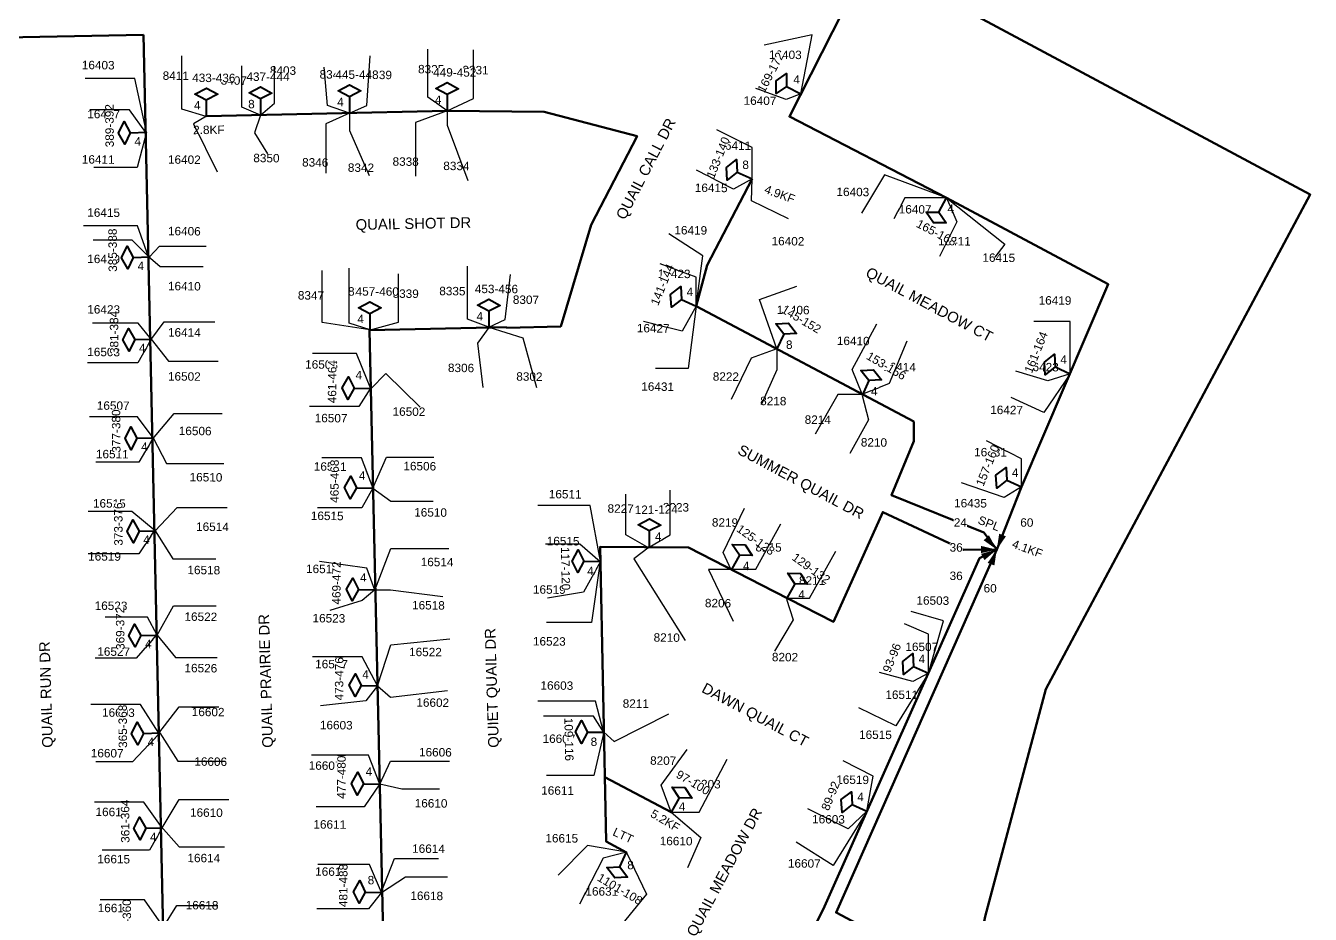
# Model space of a CAD drawing. Header units: millimetres. Extents: x -41032736 to 811436, y 699275 to 12282705.
# Drawn here: x 475295 to 476899, y 745857 to 746965 of the extents above; entities that cross this region are included whole.
import ezdxf
from ezdxf.enums import TextEntityAlignment as Align

# ---------------------------------------------------------------- set-up
doc = ezdxf.new("R2010")
doc.units = ezdxf.units.MM
doc.header["$MEASUREMENT"] = 0
doc.linetypes.add('DASHED', pattern=[1.8, 1.2, -0.6])
doc.layers.get('0').update_dxf_attribs({"linetype": 'CONTINUOUS'})
for name, color, linetype in [('A-Boundary', 1, 'CONTINUOUS'), ('A-StreetName', 104, 'CONTINUOUS'), ('ADDRESS', 7, 'CONTINUOUS'), ('Road', 8, 'CONTINUOUS')]:
    doc.layers.add(name, color=color, linetype=linetype)
for name, color, linetype, lineweight in [('A-Drop', 4, 'DASHED', 30), ('BURIED CABLE', 80, 'CONTINUOUS', 40), ('PP B FST', 3, 'CONTINUOUS', 30)]:
    doc.layers.add(name, color=color, linetype=linetype, lineweight=lineweight)
doc.styles.add('AUDIT_D_221110082537-30', font='arial.ttf')
doc.styles.get("Standard").update_dxf_attribs({"font": 'arial.ttf'})

# ---------------------------------------------------------------- blocks, each defined once
blk = doc.blocks.new('B_FST')
at = {"layer": 'BURIED CABLE', "color": 18, "true_color": 0x000000}
blk.add_line((0, 18.2), (0, 0), dxfattribs=at)
blk.add_lwpolyline([(0, 18.2), (-12.7, 24.8), (0, 31.5), (12.7, 24.8)], close=True, dxfattribs=at)
blk.add_attdef('COUNT', (-22.9, 36.2), '', height=9.65)
blk.add_attdef('S', text='', height=5.48).set_placement((0, 25), align=Align.MIDDLE_CENTER)

msp = doc.modelspace()

# ---------------------------------------------------------------- hatches: boundary and pattern name
at = {"layer": 'Road', "lineweight": 158, "ltscale": 50}
h = msp.add_hatch(color=0, dxfattribs=at)
h.dxf.hatch_style = 1
h.paths.add_polyline_path([(476507.3, 746311.5), (476487.7, 746316.2), (476487.7, 746307.2)])
h = msp.add_hatch(color=0, dxfattribs=at)
h.dxf.hatch_style = 1
h.paths.add_polyline_path([(476507.3, 746311.5), (476487.8, 746306.3), (476492, 746298.4)])
h = msp.add_hatch(color=0, dxfattribs=at)
h.dxf.hatch_style = 1
h.paths.add_polyline_path([(476507.4, 746311.7), (476496, 746295), (476504.4, 746291.8)])

# ---------------------------------------------------------------- linework, layer by layer
at = {"layer": 'A-Boundary', "color": 5, "linetype": 'ByBlock', "lineweight": 100, "ltscale": 30}
msp.add_lwpolyline([(473628.8, 744968.1), (473664.6, 743917.9), (475928.4, 743954.1), (475905.6, 744690.2), (476380.1, 744704.9), (476380.1, 745283.7), (476492.8, 745854.1), (476568.7, 746137.7), (476898.7, 746754.3), (476145.8, 747157.3), (475954.8, 747204.1), (474974.6, 747204.1), (474836, 747045.9), (474836, 745658.6), (474373.9, 745653.8), (474373.9, 744904.3), (474284.2, 744673.1), (473628.8, 744968.1)], dxfattribs=at)
at = {"layer": 'A-Drop', "color": 4, "linetype": 'ByBlock', "lineweight": 30, "ltscale": 30}
for points in [[(475728.6, 746388), (475751.2, 746371.9), (475803.9, 746371.9)], [(475737.4, 746019.4), (475765, 746013), (475811.7, 746013)]]:
    msp.add_lwpolyline(points, dxfattribs=at)
at = {"layer": 'BURIED CABLE', "color": 18, "lineweight": 60, "ltscale": 30, "true_color": 0x000000}
msp.add_lwpolyline([(476018.3, 746027.9), (476101.1, 745984)], dxfattribs=at)

# ---------------------------------------------------------------- block references
at = {"layer": 'PP B FST', "color": 250, "lineweight": 50}
ref = msp.add_blockref('B_FST', (475873.5, 746588.6), dxfattribs=dict(at, xscale=1.115916913833983, yscale=1.115916913833983, zscale=1.115916913833983, rotation=359.8007257703618))
ref.add_attrib('S', '4', dxfattribs={"layer": '0', "color": 7, "height": 0.00824, "rotation": 359.8007}).set_placement((475873.5, 746616.6), align=Align.MIDDLE_CENTER)
ref.add_attrib('COUNT', '81-84', dxfattribs={"layer": '0', "color": 0, "height": 0.00824, "rotation": 359.8007}).set_placement((475860.9, 746626.2), align=Align.TOP_CENTER)
ref = msp.add_blockref('B_FST', (475725.7, 746512.4), dxfattribs=dict(at, xscale=1.115916913833983, yscale=1.115916913833983, zscale=1.115916913833983, rotation=88.6064193772739))
ref.add_attrib('S', '4', dxfattribs={"layer": '0', "color": 7, "height": 0.00824, "rotation": 88.6064}).set_placement((475697.7, 746513.1), align=Align.MIDDLE_CENTER)
ref.add_attrib('COUNT', '81-84', dxfattribs={"layer": '0', "color": 0, "height": 0.00824, "rotation": 88.6064}).set_placement((475687.9, 746500.6), align=Align.TOP_CENTER)
ref = msp.add_blockref('B_FST', (475737.3, 746019), dxfattribs=dict(at, xscale=1.115916913833983, yscale=1.115916913833983, zscale=1.115916913833983, rotation=88.6064193772739))
ref.add_attrib('S', '4', dxfattribs={"layer": '0', "color": 7, "height": 0.00824, "rotation": 88.6064}).set_placement((475709.3, 746019.6), align=Align.MIDDLE_CENTER)
ref.add_attrib('COUNT', '81-84', dxfattribs={"layer": '0', "color": 0, "height": 0.00824, "rotation": 88.6064}).set_placement((475699.4, 746007.2), align=Align.TOP_CENTER)

# ---------------------------------------------------------------- next in the draw order: texts
at = {"layer": 'A-StreetName', "color": 0, "ltscale": 0.5, "char_height": 13.271, "attachment_point": 1, "line_spacing_factor": 0.5, "style": 'AUDIT_D_221110082537-30', "bg_fill": 3, "box_fill_scale": 1, "bg_fill_color": 256, "bg_fill_transparency": 0}
for s, insert, rotation in [('QUAIL SHOT DR', (475707.1, 746723.5), 1.1097), ('QUAIL PRAIRIE DR', (475590.9, 746064.2), 91.7464), ('QUIET QUAIL DR', (475872.8, 746064.2), 91.7464), ('QUAIL RUN DR', (475316.2, 746064.2), 91.7464), ('DAWN QUAIL CT', (476144.2, 746146.2), 331.8951)]:
    msp.add_mtext(s, dxfattribs=dict(at, insert=insert, rotation=rotation))
at = {"layer": 'ADDRESS', "color": 3, "ltscale": 0.5, "char_height": 10.52, "attachment_point": 1, "rotation": 359.4605, "line_spacing_factor": 0.5, "style": 'AUDIT_D_221110082537-30', "bg_fill": 3, "box_fill_scale": 1, "bg_fill_color": 256, "bg_fill_transparency": 0}
for s, insert in [('16403', (475365.6, 746921.3)), ('16403', (476223.1, 746934.2)), ('8411', (475466.5, 746908)), ('8403', (475600.3, 746914.5)), ('8343', (475662.3, 746909.6)), ('8339', (475719.9, 746909.1)), ('8335', (475785.2, 746916.1)), ('8407', (475538.9, 746902)), ('16407', (476191.5, 746876.9)), ('16407', (475372.4, 746860.2)), ('16411', (476160, 746820.9)), ('16411', (475365.6, 746803.6)), ('16402', (475473.1, 746803.4)), ('8350', (475579.6, 746805.3)), ('8346', (475640.5, 746799.9)), ('8342', (475697.6, 746793.3)), ('8338', (475753.4, 746800.9)), ('8334', (475816.7, 746795.5)), ('16415', (476130.6, 746768.2)), ('16403', (476307.4, 746763.1)), ('16415', (475372.4, 746737.3)), ('16407', (476385.1, 746741.4)), ('16406', (475473.1, 746714.2)), ('16419', (476105.1, 746715.3)), ('16402', (476226.4, 746701.7)), ('16411', (476434.1, 746701.7)), ('16419', (475372.4, 746679.5)), ('16415', (476489.5, 746681.1)), ('16423', (476084.4, 746661)), ('16410', (475473.1, 746645.6)), ('8347', (475635.2, 746634)), ('8343', (475697.8, 746638.9)), ('8339', (475753.4, 746636.2)), ('8335', (475811.7, 746639.4)), ('16423', (475372.4, 746616.6)), ('8307', (475903.5, 746628.6)), ('16406', (476232.9, 746615.9)), ('16419', (476559.7, 746627.8)), ('16414', (475473.1, 746587.9)), ('16427', (476058.3, 746593.1)), ('16410', (476307.9, 746577.3)), ('16503', (475372.4, 746563.5)), ('16503', (475644.3, 746547.9)), ('8306', (475822.5, 746543.6)), ('16414', (476365.6, 746544.7)), ('16423', (476543.9, 746544.7)), ('16502', (475473.1, 746533)), ('8302', (475907.8, 746532.8)), ('16431', (476063.8, 746520.3)), ('8222', (476153, 746532.8)), ('8218', (476212.2, 746502.3)), ('16507', (475384.3, 746496.6)), ('16502', (475753.4, 746489.1)), ('16427', (476499.3, 746491.2)), ('16507', (475656.2, 746481)), ('8214', (476267.7, 746479)), ('16506', (475486.6, 746465)), ('8210', (476337.8, 746450.7)), ('16431', (476479.2, 746438.5)), ('16511', (475383.2, 746436.1)), ('16510', (475500.1, 746407.3)), ('16511', (475655.1, 746420.6)), ('16506', (475766.9, 746421.1)), ('16515', (475379.5, 746374.6)), ('16511', (475948.4, 746386.1)), ('16435', (476454.2, 746374.9)), ('16515', (475651.4, 746359.1)), ('16510', (475780.4, 746363.4)), ('8227', (476021.7, 746368.1)), ('8223', (476090.7, 746369.8)), ('16514', (475508.2, 746345.5)), ('8219', (476151.9, 746350.8)), ('16515', (475945.8, 746327.6)), ('8215', (476206.3, 746319.8)), ('16519', (475373.5, 746308.5)), ('16514', (475788.5, 746301.5)), ('16518', (475497.4, 746291.5)), ('16519', (475645.4, 746292.9)), ('8211', (476260.6, 746278.4)), ('16519', (475928.6, 746267.2)), ('16523', (475381.6, 746247)), ('16518', (475777.7, 746247.6)), ('8206', (476143.2, 746250.2)), ('16503', (476407.2, 746253.5)), ('16522', (475493.7, 746233.3)), ('16523', (475653.5, 746231.4)), ('16523', (475928.6, 746202.6)), ('8210', (476079.2, 746207.3)), ('16527', (475384.9, 746189.8)), ('16522', (475774, 746189.3)), ('8202', (476226.8, 746182.9)), ('16507', (476393.4, 746195.7)), ('16527', (475656.8, 746174.2)), ('16603', (475938, 746147.5)), ('16511', (476368.4, 746136)), ('16602', (475783.1, 746126.2)), ('8211', (476040.6, 746124.9)), ('16603', (475390.8, 746113.7)), ('16602', (475502.8, 746114.5)), ('16603', (475662.7, 746098.1)), ('16515', (476335.6, 746086.1)), ('16607', (475940.6, 746081.1)), ('16607', (475376.8, 746063.1)), ('16606', (475506, 746052.6)), ('16606', (475786.4, 746064.3)), ('8207', (476074.8, 746053.8)), ('16607', (475648.7, 746047.6)), ('8203', (476130.2, 746024.5)), ('16519', (476307.1, 746030)), ('16611', (475938.9, 746016.5)), ('16611', (475382.7, 745989.8)), ('16610', (475500.6, 745989)), ('16610', (475781, 746000.6)), ('16611', (475654.6, 745974.2)), ('16603', (476277, 745980.7)), ('16615', (475944.1, 745957)), ('16614', (475777.8, 745944)), ('16610', (476086.8, 745953.5)), ('16615', (475384.9, 745931)), ('16614', (475497.4, 745932.3)), ('16607', (476246.8, 745925.6)), ('16615', (475656.8, 745915.4)), ('16618', (475775.6, 745885.2)), ('16631', (475994.1, 745890.7)), ('16619', (475385.4, 745870)), ('16618', (475495.2, 745873.5))]:
    msp.add_mtext(s, dxfattribs=dict(at, insert=insert))
at = {"layer": 'ADDRESS', "color": 7, "ltscale": 0.5, "true_color": 0xffffff, "insert": (475840.6, 746915), "char_height": 10.52, "attachment_point": 1, "rotation": 359.4605, "line_spacing_factor": 0.5, "style": 'AUDIT_D_221110082537-30', "bg_fill": 3, "box_fill_scale": 1, "bg_fill_color": 256, "bg_fill_transparency": 0}
msp.add_mtext('8331', dxfattribs=at)
at = {"layer": 'ADDRESS', "color": 3, "ltscale": 0.5, "insert": (475493.7, 746169.2), "char_height": 10.52, "width": 37.581, "attachment_point": 1, "rotation": 359.4605, "line_spacing_factor": 0.5, "style": 'AUDIT_D_221110082537-30', "bg_fill": 3, "box_fill_scale": 1, "bg_fill_color": 256, "bg_fill_transparency": 0}
msp.add_mtext('16526', dxfattribs=at)

# ---------------------------------------------------------------- next in the draw order: linework, layer by layer
at = {"layer": 'A-Drop', "color": 4, "linetype": 'ByBlock', "lineweight": 30, "ltscale": 30}
for points in [[(475699.5, 746856), (475670, 746842.8), (475670, 746781.1)], [(475699.5, 746856), (475699.5, 746834.4), (475724.1, 746778)], [(475821.5, 746858.8), (475782, 746844.2), (475782, 746777.3)], [(475821.5, 746858.8), (475821.5, 746841), (475847.2, 746772.1)], [(475588.5, 746853.4), (475580.9, 746831.3), (475597.2, 746805.3)], [(475873.5, 746588.6), (475859.5, 746569.2), (475866.1, 746513.7)], [(475873.5, 746588.8), (475916.1, 746575.8), (475932.8, 746513.7)], [(476233.1, 746561.9), (476200.7, 746550.5), (476176.1, 746498.6)], [(476233.1, 746561.9), (476233.1, 746535.7), (476213.3, 746492)], [(475726.1, 746512.2), (475745.1, 746531.3), (475787.7, 746489.1)], [(476339.8, 746505.2), (476309.1, 746505.2), (476280.6, 746455.4)], [(476176.3, 746286.8), (476147.6, 746286.8), (476178.2, 746222.2)], [(475731.5, 746261.6), (475750.9, 746261.6), (475816.1, 746253)], [(475734.7, 746141.8), (475751.2, 746192.9), (475825, 746200.1)], [(475734.7, 746141.8), (475750.7, 746127.7), (475821.7, 746135.8)], [(475466.9, 745840.2), (475483.9, 745867.7), (475535.2, 745867.7)]]:
    msp.add_lwpolyline(points, dxfattribs=at)
at = {"layer": 'BURIED CABLE', "color": 18, "lineweight": 60, "ltscale": 30, "true_color": 0x000000}
for points in [[(474894.7, 745704.1), (474908.2, 745694.2), (474952.4, 745683.7), (475189, 745687.8), (475163.2, 746889.3), (475162.3, 746948.3), (475442.3, 746953.6)], [(475442.6, 746953.4), (475468.3, 745778.1)], [(475730.5, 745650.7), (475730.5, 745650.7), (475730.5, 745650.7), (475743.3, 745758.9), (475724.6, 746585.3), (475895.5, 746589.1)], [(476507.4, 746311.5), (476507.4, 746311.5), (476507.4, 746311.5), (476507.4, 746311.5), (476507.4, 746311.5), (476507.4, 746311.5), (476507.4, 746311.5), (476485.8, 746300.8), (476292.5, 745866.5), (476071.8, 745425.4), (476071.8, 745425.4), (475810.5, 744948.1)]]:
    msp.add_lwpolyline(points, dxfattribs=at)

# ---------------------------------------------------------------- next in the draw order: block references
at = {"layer": 'PP B FST', "color": 250, "lineweight": 50}
ref = msp.add_blockref('B_FST', (475520.8, 746851.9), dxfattribs=dict(at, xscale=1.115916913833983, yscale=1.115916913833983, zscale=1.115916913833983, rotation=359.8007257703618))
ref.add_attrib('S', '4', dxfattribs={"layer": '0', "color": 7, "height": 0.00824, "rotation": 359.8007}).set_placement((475520.9, 746879.9), align=Align.MIDDLE_CENTER)
ref.add_attrib('COUNT', '81-84', dxfattribs={"layer": '0', "color": 0, "height": 0.00824, "rotation": 359.8007}).set_placement((475508.3, 746889.5), align=Align.TOP_CENTER)
ref = msp.add_blockref('B_FST', (475588.5, 746853.4), dxfattribs=dict(at, xscale=1.115916913833983, yscale=1.115916913833983, zscale=1.115916913833983, rotation=359.8007257703618))
ref.add_attrib('S', '4', dxfattribs={"layer": '0', "color": 7, "height": 0.00824, "rotation": 359.8007}).set_placement((475588.6, 746881.4), align=Align.MIDDLE_CENTER)
ref.add_attrib('COUNT', '81-84', dxfattribs={"layer": '0', "color": 0, "height": 0.00824, "rotation": 359.8007}).set_placement((475575.9, 746891), align=Align.TOP_CENTER)
ref = msp.add_blockref('B_FST', (475699.5, 746856), dxfattribs=dict(at, xscale=1.115916913833983, yscale=1.115916913833983, zscale=1.115916913833983, rotation=359.8007257703618))
ref.add_attrib('S', '4', dxfattribs={"layer": '0', "color": 7, "height": 0.00824, "rotation": 359.8007}).set_placement((475699.6, 746884), align=Align.MIDDLE_CENTER)
ref.add_attrib('COUNT', '81-84', dxfattribs={"layer": '0', "color": 0, "height": 0.00824, "rotation": 359.8007}).set_placement((475687, 746893.6), align=Align.TOP_CENTER)
ref = msp.add_blockref('B_FST', (475821.5, 746858.8), dxfattribs=dict(at, xscale=1.115916913833983, yscale=1.115916913833983, zscale=1.115916913833983, rotation=359.8007257703618))
ref.add_attrib('S', '4', dxfattribs={"layer": '0', "color": 7, "height": 0.00824, "rotation": 359.8007}).set_placement((475821.6, 746886.8), align=Align.MIDDLE_CENTER)
ref.add_attrib('COUNT', '81-84', dxfattribs={"layer": '0', "color": 0, "height": 0.00824, "rotation": 359.8007}).set_placement((475808.9, 746896.4), align=Align.TOP_CENTER)
ref = msp.add_blockref('B_FST', (475724.8, 746585.5), dxfattribs=dict(at, xscale=1.115916913833983, yscale=1.115916913833983, zscale=1.115916913833983, rotation=359.8007257703618))
ref.add_attrib('S', '4', dxfattribs={"layer": '0', "color": 7, "height": 0.00824, "rotation": 359.8007}).set_placement((475724.9, 746613.5), align=Align.MIDDLE_CENTER)
ref.add_attrib('COUNT', '81-84', dxfattribs={"layer": '0', "color": 0, "height": 0.00824, "rotation": 359.8007}).set_placement((475712.2, 746623.1), align=Align.TOP_CENTER)
ref = msp.add_blockref('B_FST', (475728.6, 746388.2), dxfattribs=dict(at, xscale=1.115916913833983, yscale=1.115916913833983, zscale=1.115916913833983, rotation=88.6064193772739))
ref.add_attrib('S', '4', dxfattribs={"layer": '0', "color": 7, "height": 0.00824, "rotation": 88.6064}).set_placement((475700.7, 746388.8), align=Align.MIDDLE_CENTER)
ref.add_attrib('COUNT', '81-84', dxfattribs={"layer": '0', "color": 0, "height": 0.00824, "rotation": 88.6064}).set_placement((475690.8, 746376.4), align=Align.TOP_CENTER)
ref = msp.add_blockref('B_FST', (475731, 746261.2), dxfattribs=dict(at, xscale=1.115916913833983, yscale=1.115916913833983, zscale=1.115916913833983, rotation=88.6064193772739))
ref.add_attrib('S', '4', dxfattribs={"layer": '0', "color": 7, "height": 0.00824, "rotation": 88.6064}).set_placement((475703.1, 746261.9), align=Align.MIDDLE_CENTER)
ref.add_attrib('COUNT', '81-84', dxfattribs={"layer": '0', "color": 0, "height": 0.00824, "rotation": 88.6064}).set_placement((475693.2, 746249.5), align=Align.TOP_CENTER)
ref = msp.add_blockref('B_FST', (475734.5, 746141.7), dxfattribs=dict(at, xscale=1.115916913833983, yscale=1.115916913833983, zscale=1.115916913833983, rotation=88.6064193772739))
ref.add_attrib('S', '4', dxfattribs={"layer": '0', "color": 7, "height": 0.00824, "rotation": 88.6064}).set_placement((475706.5, 746142.4), align=Align.MIDDLE_CENTER)
ref.add_attrib('COUNT', '81-84', dxfattribs={"layer": '0', "color": 0, "height": 0.00824, "rotation": 88.6064}).set_placement((475696.7, 746130), align=Align.TOP_CENTER)
ref = msp.add_blockref('B_FST', (475739.6, 745884), dxfattribs=dict(at, xscale=1.115916913833983, yscale=1.115916913833983, zscale=1.115916913833983, rotation=88.6064193772739))
ref.add_attrib('S', '4', dxfattribs={"layer": '0', "color": 7, "height": 0.00824, "rotation": 88.6064}).set_placement((475711.6, 745884.6), align=Align.MIDDLE_CENTER)
ref.add_attrib('COUNT', '81-84', dxfattribs={"layer": '0', "color": 0, "height": 0.00824, "rotation": 88.6064}).set_placement((475701.7, 745872.2), align=Align.TOP_CENTER)

# ---------------------------------------------------------------- next in the draw order: texts
at = {"layer": 'A-StreetName', "color": 0, "ltscale": 0.5, "char_height": 13.271, "attachment_point": 1, "line_spacing_factor": 0.5, "style": 'AUDIT_D_221110082537-30', "bg_fill": 3, "box_fill_scale": 1, "bg_fill_color": 256, "bg_fill_transparency": 0}
for s, insert, rotation in [('QUAIL CALL DR', (476031.4, 746727.9), 62.5456), ('QUAIL MEADOW CT', (476348.7, 746664.7), 331.8951), ('SUMMER QUAIL DR', (476189, 746443.3), 331.8951)]:
    msp.add_mtext(s, dxfattribs=dict(at, insert=insert, rotation=rotation))

# ---------------------------------------------------------------- next in the draw order: linework, layer by layer
at = {"layer": 'BURIED CABLE', "color": 18, "lineweight": 60, "ltscale": 30, "true_color": 0x000000}
for points in [[(474894.8, 745731.7), (474928.5, 745778.4), (474901.9, 746977.5), (474949.8, 747081.4), (475056.7, 747108.9), (475908, 747122.5), (475983.1, 747118.7), (476049.9, 747104.2), (476186.7, 747049.8), (476315.8, 746983.5), (476248.6, 746851.6), (476444.6, 746750.2), (476444.6, 746750.2), (476444.6, 746750.2)], [(475521.1, 746852), (475521.1, 746852), (475521.1, 746852), (475521.1, 746852), (475821.5, 746858.8), (475942.7, 746857.7), (476058.4, 746827.2), (476001.2, 746716.6), (475963.2, 746590), (475895.5, 746588.2)], [(476403.9, 746471.2), (476132.4, 746615.3), (476145.9, 746666.4), (476202.1, 746773.8)], [(476403.9, 746471.2), (476403.9, 746446.7), (476375.9, 746379.5), (476491.3, 746332.9), (476507.4, 746311.5), (476538.4, 746389.8), (476646.6, 746642.6), (476444.6, 746750.2)], [(476045.4, 745934), (476045.4, 745934), (476045.4, 745934), (476020, 745947.5), (476012.4, 746314.9), (476122.7, 746314.3), (476229.6, 746259.4), (476303.6, 746221.4), (476365.1, 746358.3), (476465.7, 746311.3), (476507.4, 746311.5)]]:
    msp.add_lwpolyline(points, dxfattribs=at)

# ---------------------------------------------------------------- next in the draw order: texts
at = {"color": 0, "ltscale": 0.5, "char_height": 10.52, "attachment_point": 1, "line_spacing_factor": 0.5, "style": 'AUDIT_D_221110082537-30', "bg_fill": 3, "box_fill_scale": 1, "bg_fill_color": 256, "bg_fill_transparency": 0}
for s, insert, rotation in [('2.8KF', (475504.4, 746840.2), 0.496), ('4.9KF', (476220, 746766.7), 339.8193), ('4.1KF', (476529.1, 746324.4), 339.8193)]:
    msp.add_mtext(s, dxfattribs=dict(at, insert=insert, rotation=rotation))
at = {"layer": 'A-Drop', "color": 0, "ltscale": 0.5, "char_height": 10.52, "attachment_point": 1, "rotation": 359.4663, "line_spacing_factor": 0.5, "style": 'AUDIT_D_221110082537-30', "bg_fill": 3, "box_fill_scale": 1, "bg_fill_color": 256, "bg_fill_transparency": 0}
for s, insert in [('24', (476453.8, 746350.7)), ('60', (476536.8, 746350.7))]:
    msp.add_mtext(s, dxfattribs=dict(at, insert=insert))
at = {"layer": 'BURIED CABLE', "color": 18, "lineweight": 60, "ltscale": 0.5, "true_color": 0x000000, "char_height": 10.52, "attachment_point": 1, "line_spacing_factor": 0.5, "style": 'AUDIT_D_221110082537-30', "bg_fill": 3, "box_fill_scale": 1, "bg_fill_color": 256, "bg_fill_transparency": 0}
for s, insert, rotation in [('SPL', (476486.7, 746354.2), 338.6498), ('LTT', (476031.5, 745965.2), 335.2434)]:
    msp.add_mtext(s, dxfattribs=dict(at, insert=insert, rotation=rotation))
at = {"layer": 'PP B FST', "color": 0, "ltscale": 0.5, "attachment_point": 1, "line_spacing_factor": 0.5, "style": 'AUDIT_D_221110082537-30', "bg_fill": 3, "box_fill_scale": 1, "bg_fill_color": 256, "bg_fill_transparency": 0}
for s, insert, char_height, rotation in [('433-436', (475503.3, 746905.3), 10.52, 359.7789), ('437-444', (475571, 746906.7), 10.52, 359.7789), ('445-448', (475682, 746909.3), 10.52, 359.7789), ('449-452', (475804, 746912.1), 10.52, 359.7789), ('4', (476253.4, 746903.1), 10.5, 1.1889), ('4', (475505.4, 746870.9), 10.5, 1.1889), ('8', (475573, 746872.4), 10.5, 1.1889), ('4', (475684.1, 746875), 10.5, 1.1889), ('4', (475806, 746877.8), 10.5, 1.1889), ('4', (475431.1, 746825.9), 10.5, 1.1889), ('8', (476189.8, 746796.7), 10.5, 1.1889), ('4', (476445.7, 746741.9), 10.5, 1.1889), ('4', (475435, 746670.6), 10.5, 1.1889), ('457-460', (475707.3, 746638.9), 10.52, 359.7789), ('453-456', (475856, 746642), 10.52, 359.7789), ('4', (476120.2, 746638.2), 10.5, 1.1889), ('4', (475709.3, 746604.5), 10.5, 1.1889), ('4', (475858, 746607.7), 10.5, 1.1889), ('4', (475436.7, 746568.1), 10.5, 1.1889), ('8', (476244.2, 746572.3), 10.5, 1.1889), ('4', (476586.6, 746553.9), 10.5, 1.1889), ('461-464', (475672.5, 746494.1), 10.52, 89.7789), ('4', (475707, 746534.4), 10.5, 1.1889), ('4', (476350.3, 746514.2), 10.5, 1.1889), ('4', (475439.4, 746445.1), 10.5, 1.1889), ('465-468', (475675.5, 746369.9), 10.52, 89.7789), ('4', (475711.2, 746409.1), 10.5, 1.1889), ('4', (476526.1, 746412.7), 10.5, 1.1889), ('4', (475442, 746329.1), 10.5, 1.1889), ('4', (476080.6, 746332.9), 10.5, 1.1889), ('469-472', (475677.9, 746243), 10.52, 89.7789), ('4', (475712.6, 746281.8), 10.5, 1.1889), ('4', (475444.3, 746199), 10.5, 1.1889), ('473-476', (475681.3, 746123.5), 10.52, 89.7789), ('4', (475715.4, 746161), 10.5, 1.1889), ('4', (475447.6, 746076.9), 10.5, 1.1889), ('477-480', (475684.1, 746000.7), 10.52, 89.7789), ('4', (475719.6, 746039.8), 10.5, 1.1889), ('4', (475450.5, 745958.4), 10.5, 1.1889), ('481-488', (475686.4, 745865.7), 10.52, 89.7789), ('8', (475722.2, 745904.5), 10.5, 1.1889), ('357-360', (475416.6, 745821.5), 10.52, 90.361)]:
    msp.add_mtext(s, dxfattribs=dict(at, insert=insert, char_height=char_height, rotation=rotation))

# ---------------------------------------------------------------- next in the draw order: hatches: boundary and pattern name
at = {"layer": 'Road', "lineweight": 158, "ltscale": 50}
h = msp.add_hatch(color=0, dxfattribs=at)
h.dxf.hatch_style = 1
h.paths.add_polyline_path([(476507.4, 746311.6), (476497.6, 746329.3), (476491, 746323.2)])
h = msp.add_hatch(color=0, dxfattribs=at)
h.dxf.hatch_style = 1
h.paths.add_polyline_path([(476507.4, 746311.5), (476518.8, 746328.2), (476510.4, 746331.4)])

# ---------------------------------------------------------------- next in the draw order: linework, layer by layer
at = {"layer": 'A-Drop', "color": 4, "linetype": 'ByBlock', "lineweight": 30, "ltscale": 30}
for points in [[(475821.5, 746858.8), (475797.3, 746876), (475797.3, 746935.6)], [(475821.5, 746858.8), (475854.5, 746874), (475854.5, 746934.9)], [(475520.8, 746851.9), (475490.4, 746860.8), (475490.4, 746927.6)], [(475699.5, 746856), (475721.3, 746865.3), (475725.5, 746927.3)], [(475588.5, 746853.5), (475565.3, 746863.2), (475565.3, 746915.1)], [(475588.5, 746853.4), (475605.9, 746868.4), (475605.9, 746914.5)], [(475699.5, 746856), (475672.1, 746865.3), (475667.9, 746913.1)], [(475521.1, 746852), (475505, 746842.8), (475534.5, 746782.8)], [(476247.5, 746724.3), (476201.1, 746746.5), (476202.1, 746773.8)], [(475450.1, 746676.6), (475462.4, 746690.1), (475520.7, 746690.1)], [(475448.4, 746677.4), (475463.5, 746664.8), (475516.8, 746664.8)], [(475725.2, 746585.5), (475699, 746594.1), (475699, 746662.4)], [(475873.5, 746588.8), (475846.7, 746599.1), (475846.7, 746665.2)], [(475724.8, 746585.7), (475665.6, 746594.7), (475665.6, 746659.6)], [(475724.3, 746585.3), (475760.6, 746595.2), (475760.6, 746655.7)], [(475873.5, 746588.8), (475893.9, 746598.6), (475900.6, 746654.6)], [(475451.5, 746573.4), (475468.4, 746595.5), (475531.7, 746595.5)], [(475451.9, 746574.1), (475473.9, 746546.6), (475535.6, 746546.6)], [(475726.1, 746512.2), (475708.4, 746556.3), (475653.4, 746556.3)], [(475725.9, 746512.9), (475711.2, 746490.2), (475649.5, 746490.2)], [(476339.2, 746503.8), (476347.4, 746473.4), (476323.8, 746431.3)], [(475453.6, 746449.4), (475480.9, 746481.4), (475540.8, 746481.4)], [(475454.6, 746451.1), (475471.2, 746418.9), (475542.6, 746418.9)], [(475729.1, 746387.6), (475714.5, 746426.2), (475665.1, 746426.2)], [(475728.6, 746388.2), (475745.6, 746426.8), (475805, 746426.8)], [(475728.6, 746388.2), (475715.1, 746363.5), (475659.5, 746363.5)], [(475457.2, 746335.1), (475484.4, 746364.2), (475547, 746364.2)], [(475457.2, 746335.1), (475479.1, 746299.9), (475532.9, 746299.9)], [(475731.2, 746261), (475751.2, 746312.9), (475823.4, 746312.9)], [(476073.5, 746314.6), (476054.6, 746300.2), (476118.6, 746198.3)], [(475731.2, 746261), (475721.2, 746288.5), (475662.3, 746296.8)], [(475731, 746261.2), (475715.6, 746248), (475675.1, 746235.8)], [(475459.5, 746205), (475480, 746241.5), (475533.3, 746241.5)], [(475459.5, 746205), (475482.6, 746177.2), (475534.6, 746177.2)], [(475734.7, 746141.8), (475715.6, 746178), (475653.4, 746178)], [(475734.5, 746141.7), (475720.1, 746123), (475663.4, 746116.9)], [(475461.6, 746082.8), (475487.1, 746115.6), (475536.5, 746115.6)], [(475462.8, 746082.9), (475485.3, 746047.7), (475544.4, 746047.7)], [(475737.3, 746019), (475723.4, 746055.2), (475652.3, 746055.2)], [(475737.3, 746019), (475750.6, 746047.9), (475824.5, 746047.9)], [(475737.4, 746019.4), (475717.8, 745990.8), (475657.9, 745990.8)], [(475465.7, 745964.5), (475487.1, 745999.9), (475548.8, 745999.9)], [(475464.2, 745966.6), (475487.1, 745940.9), (475543.5, 745940.9)], [(475739, 745883.7), (475755.6, 745926.2), (475810.6, 745926.2)], [(475739.6, 745884), (475724.5, 745919), (475660.1, 745919)], [(475739.6, 745884), (475769.5, 745903.5), (475821.7, 745903.5)], [(475739.6, 745884), (475723.4, 745863.5), (475659, 745863.5)], [(475467.9, 745840.2), (475443.8, 745874.7), (475388.3, 745874.7)]]:
    msp.add_lwpolyline(points, dxfattribs=at)
at = {"layer": 'BURIED CABLE', "color": 18, "lineweight": 60, "ltscale": 30, "true_color": 0x000000}
msp.add_lwpolyline([(476507.4, 746311.5), (476306.9, 745858.8), (476306.9, 745858.8), (476357.8, 745831.9), (476357.8, 745831.9), (476329.3, 745696.1), (476294.9, 745509.6), (476250, 744987.6), (476252.5, 744919.8), (476252.5, 744919.8), (475868.4, 744915.2), (475821.3, 744823.9), (475759.2, 744710)], dxfattribs=at)

# ---------------------------------------------------------------- next in the draw order: block references
at = {"layer": 'PP B FST', "color": 250, "lineweight": 50}
ref = msp.add_blockref('B_FST', (476263, 746879.9), dxfattribs=dict(at, xscale=1.115916913833983, yscale=1.115916913833983, zscale=1.115916913833983, rotation=62.27775882439371))
ref.add_attrib('S', '4', dxfattribs={"layer": '0', "color": 7, "height": 0.00824, "rotation": 62.2778}).set_placement((476238.2, 746892.9), align=Align.MIDDLE_CENTER)
ref.add_attrib('COUNT', '81-84', dxfattribs={"layer": '0', "color": 0, "height": 0.00824, "rotation": 62.2778}).set_placement((476223.9, 746886.1), align=Align.TOP_CENTER)
ref = msp.add_blockref('B_FST', (475446.3, 746832), dxfattribs=dict(at, xscale=1.115916913833983, yscale=1.115916913833983, zscale=1.115916913833983, rotation=91.52415909697858))
ref.add_attrib('S', '4', dxfattribs={"layer": '0', "color": 7, "height": 0.00824, "rotation": 91.5242}).set_placement((475418.3, 746831.2), align=Align.MIDDLE_CENTER)
ref.add_attrib('COUNT', '81-84', dxfattribs={"layer": '0', "color": 0, "height": 0.00824, "rotation": 91.5242}).set_placement((475409.1, 746818.3), align=Align.TOP_CENTER)
ref = msp.add_blockref('B_FST', (476202.1, 746773.8), dxfattribs=dict(at, xscale=1.115916913833983, yscale=1.115916913833983, zscale=1.115916913833983, rotation=65.65531841668795))
ref.add_attrib('S', '4', dxfattribs={"layer": '0', "color": 7, "height": 0.00824, "rotation": 65.6553}).set_placement((476176.6, 746785.3), align=Align.MIDDLE_CENTER)
ref.add_attrib('COUNT', '81-84', dxfattribs={"layer": '0', "color": 0, "height": 0.00824, "rotation": 65.6553}).set_placement((476162.7, 746777.7), align=Align.TOP_CENTER)
ref = msp.add_blockref('B_FST', (476444.6, 746750.2), dxfattribs=dict(at, xscale=1.115916913833983, yscale=1.115916913833983, zscale=1.115916913833983, rotation=152.2777588243937))
ref.add_attrib('S', '4', dxfattribs={"layer": '0', "color": 7, "height": 0.00824, "rotation": 152.2778}).set_placement((476431.6, 746725.4), align=Align.MIDDLE_CENTER)
ref.add_attrib('COUNT', '81-84', dxfattribs={"layer": '0', "color": 0, "height": 0.00824, "rotation": 152.2778}).set_placement((476438.3, 746711), align=Align.TOP_CENTER)
ref = msp.add_blockref('B_FST', (475450.1, 746676.6), dxfattribs=dict(at, xscale=1.115916913833983, yscale=1.115916913833983, zscale=1.115916913833983, rotation=91.52415909697858))
ref.add_attrib('S', '4', dxfattribs={"layer": '0', "color": 7, "height": 0.00824, "rotation": 91.5242}).set_placement((475422.2, 746675.9), align=Align.MIDDLE_CENTER)
ref.add_attrib('COUNT', '81-84', dxfattribs={"layer": '0', "color": 0, "height": 0.00824, "rotation": 91.5242}).set_placement((475413, 746662.9), align=Align.TOP_CENTER)
ref = msp.add_blockref('B_FST', (476132.4, 746615.3), dxfattribs=dict(at, xscale=1.115916913833983, yscale=1.115916913833983, zscale=1.115916913833983, rotation=65.65531841668795))
ref.add_attrib('S', '4', dxfattribs={"layer": '0', "color": 7, "height": 0.00824, "rotation": 65.6553}).set_placement((476106.9, 746626.8), align=Align.MIDDLE_CENTER)
ref.add_attrib('COUNT', '81-84', dxfattribs={"layer": '0', "color": 0, "height": 0.00824, "rotation": 65.6553}).set_placement((476093, 746619.2), align=Align.TOP_CENTER)
ref = msp.add_blockref('B_FST', (476233.1, 746561.9), dxfattribs=dict(at, xscale=1.115916913833983, yscale=1.115916913833983, zscale=1.115916913833983, rotation=335.6553184166879))
ref.add_attrib('S', '4', dxfattribs={"layer": '0', "color": 7, "height": 0.00824, "rotation": 335.6553}).set_placement((476244.6, 746587.3), align=Align.MIDDLE_CENTER)
ref.add_attrib('COUNT', '81-84', dxfattribs={"layer": '0', "color": 0, "height": 0.00824, "rotation": 335.6553}).set_placement((476237, 746601.3), align=Align.TOP_CENTER)
ref = msp.add_blockref('B_FST', (475451.9, 746574.1), dxfattribs=dict(at, xscale=1.115916913833983, yscale=1.115916913833983, zscale=1.115916913833983, rotation=91.52415909697858))
ref.add_attrib('S', '4', dxfattribs={"layer": '0', "color": 7, "height": 0.00824, "rotation": 91.5242}).set_placement((475424, 746573.4), align=Align.MIDDLE_CENTER)
ref.add_attrib('COUNT', '81-84', dxfattribs={"layer": '0', "color": 0, "height": 0.00824, "rotation": 91.5242}).set_placement((475414.7, 746560.4), align=Align.TOP_CENTER)
ref = msp.add_blockref('B_FST', (476598.8, 746531), dxfattribs=dict(at, xscale=1.115916913833983, yscale=1.115916913833983, zscale=1.115916913833983, rotation=65.65531841668795))
ref.add_attrib('S', '4', dxfattribs={"layer": '0', "color": 7, "height": 0.00824, "rotation": 65.6553}).set_placement((476573.3, 746542.5), align=Align.MIDDLE_CENTER)
ref.add_attrib('COUNT', '81-84', dxfattribs={"layer": '0', "color": 0, "height": 0.00824, "rotation": 65.6553}).set_placement((476559.4, 746534.9), align=Align.TOP_CENTER)
ref = msp.add_blockref('B_FST', (476339.2, 746503.8), dxfattribs=dict(at, xscale=1.115916913833983, yscale=1.115916913833983, zscale=1.115916913833983, rotation=335.6553184166879))
ref.add_attrib('S', '4', dxfattribs={"layer": '0', "color": 7, "height": 0.00824, "rotation": 335.6553}).set_placement((476350.7, 746529.3), align=Align.MIDDLE_CENTER)
ref.add_attrib('COUNT', '81-84', dxfattribs={"layer": '0', "color": 0, "height": 0.00824, "rotation": 335.6553}).set_placement((476343.1, 746543.2), align=Align.TOP_CENTER)
ref = msp.add_blockref('B_FST', (475454.6, 746451.1), dxfattribs=dict(at, xscale=1.115916913833983, yscale=1.115916913833983, zscale=1.115916913833983, rotation=91.52415909697858))
ref.add_attrib('S', '4', dxfattribs={"layer": '0', "color": 7, "height": 0.00824, "rotation": 91.5242}).set_placement((475426.6, 746450.3), align=Align.MIDDLE_CENTER)
ref.add_attrib('COUNT', '81-84', dxfattribs={"layer": '0', "color": 0, "height": 0.00824, "rotation": 91.5242}).set_placement((475417.4, 746437.4), align=Align.TOP_CENTER)
ref = msp.add_blockref('B_FST', (476538.4, 746389.8), dxfattribs=dict(at, xscale=1.115916913833983, yscale=1.115916913833983, zscale=1.115916913833983, rotation=65.65531841668795))
ref.add_attrib('S', '4', dxfattribs={"layer": '0', "color": 7, "height": 0.00824, "rotation": 65.6553}).set_placement((476512.9, 746401.3), align=Align.MIDDLE_CENTER)
ref.add_attrib('COUNT', '81-84', dxfattribs={"layer": '0', "color": 0, "height": 0.00824, "rotation": 65.6553}).set_placement((476499, 746393.7), align=Align.TOP_CENTER)
ref = msp.add_blockref('B_FST', (475457.2, 746335.1), dxfattribs=dict(at, xscale=1.115916913833983, yscale=1.115916913833983, zscale=1.115916913833983, rotation=91.52415909697858))
ref.add_attrib('S', '4', dxfattribs={"layer": '0', "color": 7, "height": 0.00824, "rotation": 91.5242}).set_placement((475429.3, 746334.4), align=Align.MIDDLE_CENTER)
ref.add_attrib('COUNT', '81-84', dxfattribs={"layer": '0', "color": 0, "height": 0.00824, "rotation": 91.5242}).set_placement((475420, 746321.4), align=Align.TOP_CENTER)
ref = msp.add_blockref('B_FST', (476073.5, 746314.6), dxfattribs=dict(at, xscale=1.115916913833982, yscale=1.115916913833982, zscale=1.115916913833982, rotation=359.2644651555385))
ref.add_attrib('S', '4', dxfattribs={"layer": '0', "color": 7, "height": 0.00824, "rotation": 359.2645}).set_placement((476073.8, 746342.6), align=Align.MIDDLE_CENTER)
ref.add_attrib('COUNT', '81-84', dxfattribs={"layer": '0', "color": 0, "height": 0.00824, "rotation": 359.2645}).set_placement((476061.3, 746352.3), align=Align.TOP_CENTER)
ref = msp.add_blockref('B_FST', (475459.5, 746205), dxfattribs=dict(at, xscale=1.115916913833983, yscale=1.115916913833983, zscale=1.115916913833983, rotation=91.52415909697858))
ref.add_attrib('S', '4', dxfattribs={"layer": '0', "color": 7, "height": 0.00824, "rotation": 91.5242}).set_placement((475431.6, 746204.3), align=Align.MIDDLE_CENTER)
ref.add_attrib('COUNT', '81-84', dxfattribs={"layer": '0', "color": 0, "height": 0.00824, "rotation": 91.5242}).set_placement((475422.3, 746191.4), align=Align.TOP_CENTER)
ref = msp.add_blockref('B_FST', (475462.8, 746082.9), dxfattribs=dict(at, xscale=1.115916913833983, yscale=1.115916913833983, zscale=1.115916913833983, rotation=91.52415909697858))
ref.add_attrib('S', '4', dxfattribs={"layer": '0', "color": 7, "height": 0.00824, "rotation": 91.5242}).set_placement((475434.8, 746082.1), align=Align.MIDDLE_CENTER)
ref.add_attrib('COUNT', '81-84', dxfattribs={"layer": '0', "color": 0, "height": 0.00824, "rotation": 91.5242}).set_placement((475425.6, 746069.2), align=Align.TOP_CENTER)
ref = msp.add_blockref('B_FST', (475465.7, 745964.5), dxfattribs=dict(at, xscale=1.115916913833983, yscale=1.115916913833983, zscale=1.115916913833983, rotation=91.52415909697858))
ref.add_attrib('S', '4', dxfattribs={"layer": '0', "color": 7, "height": 0.00824, "rotation": 91.5242}).set_placement((475437.8, 745963.7), align=Align.MIDDLE_CENTER)
ref.add_attrib('COUNT', '81-84', dxfattribs={"layer": '0', "color": 0, "height": 0.00824, "rotation": 91.5242}).set_placement((475428.5, 745950.8), align=Align.TOP_CENTER)

# ---------------------------------------------------------------- next in the draw order: texts
at = {"layer": 'A-Drop', "color": 0, "ltscale": 0.5, "char_height": 10.52, "attachment_point": 1, "rotation": 359.4663, "line_spacing_factor": 0.5, "style": 'AUDIT_D_221110082537-30', "bg_fill": 3, "box_fill_scale": 1, "bg_fill_color": 256, "bg_fill_transparency": 0}
for s, insert in [('36', (476448.6, 746319.6)), ('36', (476448.6, 746284.2)), ('60', (476491, 746268.7))]:
    msp.add_mtext(s, dxfattribs=dict(at, insert=insert))
at = {"layer": 'A-StreetName', "color": 0, "ltscale": 0.5, "insert": (476119.5, 745833.8), "char_height": 13.271, "attachment_point": 1, "rotation": 61.8951, "line_spacing_factor": 0.5, "style": 'AUDIT_D_221110082537-30', "bg_fill": 3, "box_fill_scale": 1, "bg_fill_color": 256, "bg_fill_transparency": 0}
msp.add_mtext('QUAIL MEADOW DR', dxfattribs=at)
at = {"layer": 'PP B FST', "color": 0, "ltscale": 0.5, "attachment_point": 1, "line_spacing_factor": 0.5, "style": 'AUDIT_D_221110082537-30', "bg_fill": 3, "box_fill_scale": 1, "bg_fill_color": 256, "bg_fill_transparency": 0}
for s, insert, char_height, rotation in [('169-172', (476208.1, 746885.4), 10.52, 62.4441), ('389-392', (475395, 746813.3), 10.52, 90.361), ('133-140', (476144.6, 746777.5), 10.52, 67.9732), ('165-168', (476410.8, 746723.9), 10.52, 332.4441), ('141-144', (476075, 746619), 10.52, 67.9732), ('145-152', (476243, 746617.1), 10.52, 329.4673), ('381-384', (475400.7, 746555.4), 10.52, 90.361), ('161-164', (476541.4, 746534.7), 10.52, 67.9732), ('153-156', (476349, 746559), 10.52, 329.4673), ('377-380', (475403.3, 746432.4), 10.52, 90.361), ('157-160', (476480.9, 746393.5), 10.52, 67.9732), ('373-376', (475406, 746316.4), 10.52, 90.361), ('121-124', (476055.4, 746366.3), 10.52, 1.1336), ('4', (476190.4, 746296.3), 10.5, 1.1889), ('4', (475996.1, 746290.1), 10.5, 1.1889), ('4', (476259.6, 746260.7), 10.5, 1.1889), ('369-372', (475408.3, 746186.4), 10.52, 90.361), ('4', (476409.7, 746180.4), 10.5, 1.1889), ('365-368', (475411.5, 746064.2), 10.52, 90.361), ('8', (476000.4, 746077.1), 10.5, 1.1889), ('4', (476333.1, 746008.2), 10.5, 1.1889), ('361-364', (475414.5, 745945.8), 10.52, 90.361), ('8', (476046.1, 745923.3), 10.5, 1.1889)]:
    msp.add_mtext(s, dxfattribs=dict(at, insert=insert, char_height=char_height, rotation=rotation))
at = {"layer": 'PP B FST', "color": 0, "ltscale": 0.5, "insert": (475398.9, 746658), "char_height": 10.52, "width": 36.996, "attachment_point": 1, "rotation": 90.361, "line_spacing_factor": 0.5, "style": 'AUDIT_D_221110082537-30', "bg_fill": 3, "box_fill_scale": 1, "bg_fill_color": 256, "bg_fill_transparency": 0}
msp.add_mtext('385-388', dxfattribs=at)

# ---------------------------------------------------------------- next in the draw order: linework, layer by layer
at = {"layer": 'A-Drop', "color": 4, "linetype": 'ByBlock', "lineweight": 30, "ltscale": 30}
for points in [[(476263, 746879.9), (476277.2, 746953.5), (476217, 746940.9)], [(475446.3, 746832), (475431.6, 746899.2), (475369.5, 746899.2)], [(476263, 746879.9), (476244.4, 746873.1), (476206.6, 746886.8)], [(475445.3, 746831.9), (475425, 746860.2), (475375.6, 746860.2)], [(475446.3, 746832), (475434.8, 746788.2), (475380.4, 746788.2)], [(476202.1, 746773.8), (476202.1, 746813.2), (476158, 746835.1)], [(476202.1, 746773.8), (476178.8, 746761.3), (476132.8, 746784.8)], [(476444.6, 746750.2), (476367.1, 746778.9), (476338.6, 746731.3)], [(476444.6, 746750.2), (476392.8, 746750.2), (476379.1, 746724.2)], [(476444.6, 746750.2), (476457.4, 746720.4), (476436, 746677.2)], [(476444.6, 746750.2), (476517.6, 746692.5), (476505, 746676.5)], [(475448.6, 746676.6), (475434.9, 746715.4), (475367.7, 746715.4)], [(475449.1, 746676.6), (475428.3, 746697.3), (475379.8, 746697.3)], [(476132.4, 746615.3), (476140.4, 746678.1), (476098.3, 746705.5)], [(476132.4, 746615.3), (476132.4, 746651.2), (476087.4, 746668.1)], [(476233.1, 746561.9), (476211.4, 746623.7), (476258, 746640)], [(476132.4, 746615.3), (476114.7, 746583.9), (476066.6, 746595.9)], [(476132.4, 746615.3), (476122.4, 746537.4), (476081.3, 746537.4)], [(475451.9, 746574.1), (475436, 746593.8), (475378.7, 746593.8)], [(476339.2, 746505.5), (476327.1, 746536.3), (476357.8, 746593.2)], [(476598.8, 746531), (476598.8, 746596.1), (476553.7, 746596.1)], [(475451.9, 746574.1), (475435.4, 746544.4), (475372.7, 746544.4)], [(476339.2, 746505.5), (476373.6, 746519), (476395.5, 746571.8)], [(476598.8, 746531), (476571.2, 746522.2), (476531.3, 746534.3)], [(476598.8, 746531), (476566.3, 746482.7), (476525.2, 746501.3)], [(475454.6, 746451.1), (475435, 746477), (475375.1, 746477)], [(475454.6, 746451.1), (475436.8, 746420.7), (475383, 746420.7)], [(476538.4, 746389.8), (476538.4, 746424.7), (476494.6, 746447.2)], [(476538.4, 746389.8), (476516.5, 746376.6), (476463.4, 746394.7)], [(476073.5, 746313.3), (476044.5, 746330.2), (476044.5, 746380.9)], [(476073.5, 746314.6), (476099.7, 746330.2), (476099.7, 746385.9)], [(475457.2, 746335.1), (475428, 746358.9), (475373.3, 746358.9)], [(475456.1, 746336), (475436.8, 746306.1), (475373.5, 746306.1)], [(476244.9, 746249.9), (476253.4, 746223.9), (476230, 746184.9)], [(476422, 746157.5), (476440.9, 746222.6), (476400.6, 746234.4)], [(475459.5, 746205), (475447.4, 746227.4), (475394.5, 746227.4)], [(475458.5, 746205), (475433.3, 746176.3), (475382.1, 746176.3)], [(475461.6, 746082.8), (475438.6, 746118.2), (475376.8, 746118.2)], [(476016.8, 746083.9), (476030, 746072.3), (476098, 746106.8)], [(475462.8, 746082.9), (475428.9, 746046.8), (475383, 746046.8)], [(475465.7, 745964.5), (475443, 745996.4), (475381.2, 745996.4)], [(475465.7, 745964.5), (475450, 745936.5), (475390.9, 745936.5)]]:
    msp.add_lwpolyline(points, dxfattribs=at)

# ---------------------------------------------------------------- next in the draw order: block references
at = {"layer": 'PP B FST', "color": 250, "lineweight": 50}
ref = msp.add_blockref('B_FST', (476176.3, 746286.8), dxfattribs=dict(at, xscale=1.115916913833982, yscale=1.115916913833982, zscale=1.115916913833982, rotation=331.0181396838506))
ref.add_attrib('S', '4', dxfattribs={"layer": '0', "color": 7, "height": 0.00824, "rotation": 331.0181}).set_placement((476189.8, 746311.2), align=Align.MIDDLE_CENTER)
ref.add_attrib('COUNT', '81-84', dxfattribs={"layer": '0', "color": 0, "height": 0.00824, "rotation": 331.0181}).set_placement((476183.4, 746325.8), align=Align.TOP_CENTER)
ref = msp.add_blockref('B_FST', (476012.5, 746296.9), dxfattribs=dict(at, xscale=1.115916913833982, yscale=1.115916913833982, zscale=1.115916913833982, rotation=89.63223259660127))
ref.add_attrib('S', '4', dxfattribs={"layer": '0', "color": 7, "height": 0.00824, "rotation": 89.6322}).set_placement((475984.6, 746297.1), align=Align.MIDDLE_CENTER)
ref.add_attrib('COUNT', '81-84', dxfattribs={"layer": '0', "color": 0, "height": 0.00824, "rotation": 89.6322}).set_placement((475974.9, 746284.5), align=Align.TOP_CENTER)
ref = msp.add_blockref('B_FST', (476245.5, 746251.2), dxfattribs=dict(at, xscale=1.115916913833982, yscale=1.115916913833982, zscale=1.115916913833982, rotation=331.0181396838506))
ref.add_attrib('S', '4', dxfattribs={"layer": '0', "color": 7, "height": 0.00824, "rotation": 331.0181}).set_placement((476259.1, 746275.6), align=Align.MIDDLE_CENTER)
ref.add_attrib('COUNT', '81-84', dxfattribs={"layer": '0', "color": 0, "height": 0.00824, "rotation": 331.0181}).set_placement((476252.6, 746290.1), align=Align.TOP_CENTER)
ref = msp.add_blockref('B_FST', (476422, 746157.5), dxfattribs=dict(at, xscale=1.115916913833983, yscale=1.115916913833983, zscale=1.115916913833983, rotation=65.65531841668795))
ref.add_attrib('S', '4', dxfattribs={"layer": '0', "color": 7, "height": 0.00824, "rotation": 65.6553}).set_placement((476396.5, 746169), align=Align.MIDDLE_CENTER)
ref.add_attrib('COUNT', '81-84', dxfattribs={"layer": '0', "color": 0, "height": 0.00824, "rotation": 65.6553}).set_placement((476382.5, 746161.4), align=Align.TOP_CENTER)
ref = msp.add_blockref('B_FST', (476016.8, 746083.9), dxfattribs=dict(at, xscale=1.115916913833982, yscale=1.115916913833982, zscale=1.115916913833982, rotation=89.63223259660127))
ref.add_attrib('S', '4', dxfattribs={"layer": '0', "color": 7, "height": 0.00824, "rotation": 89.6322}).set_placement((475988.9, 746084.1), align=Align.MIDDLE_CENTER)
ref.add_attrib('COUNT', '81-84', dxfattribs={"layer": '0', "color": 0, "height": 0.00824, "rotation": 89.6322}).set_placement((475979.2, 746071.5), align=Align.TOP_CENTER)
ref = msp.add_blockref('B_FST', (476345.3, 745985.3), dxfattribs=dict(at, xscale=1.115916913833983, yscale=1.115916913833983, zscale=1.115916913833983, rotation=65.65531841668795))
ref.add_attrib('S', '4', dxfattribs={"layer": '0', "color": 7, "height": 0.00824, "rotation": 65.6553}).set_placement((476319.9, 745996.8), align=Align.MIDDLE_CENTER)
ref.add_attrib('COUNT', '81-84', dxfattribs={"layer": '0', "color": 0, "height": 0.00824, "rotation": 65.6553}).set_placement((476305.9, 745989.2), align=Align.TOP_CENTER)
ref = msp.add_blockref('B_FST', (476045.4, 745934.2), dxfattribs=dict(at, xscale=1.115916913833982, yscale=1.115916913833982, zscale=1.115916913833982, rotation=155.0770675816684))
ref.add_attrib('S', '4', dxfattribs={"layer": '0', "color": 7, "height": 0.00824, "rotation": 155.0771}).set_placement((476033.7, 745908.8), align=Align.MIDDLE_CENTER)
ref.add_attrib('COUNT', '81-84', dxfattribs={"layer": '0', "color": 0, "height": 0.00824, "rotation": 155.0771}).set_placement((476041.1, 745894.8), align=Align.TOP_CENTER)

# ---------------------------------------------------------------- next in the draw order: texts
at = {"layer": 'PP B FST', "color": 0, "ltscale": 0.5, "insert": (476110.5, 745996.4), "char_height": 10.5, "attachment_point": 1, "rotation": 1.1889, "line_spacing_factor": 0.5, "style": 'AUDIT_D_221110082537-30', "bg_fill": 3, "box_fill_scale": 1, "bg_fill_color": 256, "bg_fill_transparency": 0}
msp.add_mtext('4', dxfattribs=at)

# ---------------------------------------------------------------- next in the draw order: block references
at = {"layer": 'PP B FST', "color": 250, "lineweight": 50}
ref = msp.add_blockref('B_FST', (476101.1, 745984), dxfattribs=dict(at, xscale=1.115916913833983, yscale=1.115916913833983, zscale=1.115916913833983, rotation=331.0703911498802))
ref.add_attrib('S', '4', dxfattribs={"layer": '0', "color": 7, "height": 0.00824, "rotation": 331.0704}).set_placement((476114.6, 746008.4), align=Align.MIDDLE_CENTER)
ref.add_attrib('COUNT', '81-84', dxfattribs={"layer": '0', "color": 0, "height": 0.00824, "rotation": 331.0704}).set_placement((476108.1, 746023), align=Align.TOP_CENTER)

# ---------------------------------------------------------------- next in the draw order: texts
at = {"layer": 'PP B FST', "color": 0, "ltscale": 0.5, "char_height": 10.52, "attachment_point": 1, "line_spacing_factor": 0.5, "style": 'AUDIT_D_221110082537-30', "bg_fill": 3, "box_fill_scale": 1, "bg_fill_color": 256, "bg_fill_transparency": 0}
for s, insert, rotation in [('125-128', (476187.8, 746343.7), 324.3955), ('117-120', (475974, 746314.9), 271.1336), ('129-132', (476257, 746308.1), 324.3955), ('93-96', (476364.5, 746161.2), 67.9732), ('109-116', (475978.2, 746101.9), 271.1336), ('89-92', (476287.9, 745989), 67.9732), ('1101-108', (476013.1, 745908.5), 329.4608)]:
    msp.add_mtext(s, dxfattribs=dict(at, insert=insert, rotation=rotation))

# ---------------------------------------------------------------- next in the draw order: linework, layer by layer
at = {"layer": 'A-Drop', "color": 4, "linetype": 'ByBlock', "lineweight": 30, "ltscale": 30}
for points in [[(476012.8, 746296.9), (476000, 746366.4), (475934.8, 746366.4)], [(476176, 746286.3), (476166, 746308), (476192.7, 746363.1)], [(476175.6, 746287.1), (476206.6, 746287.1), (476237.8, 746343.6)], [(476012.4, 746296.2), (475987.1, 746318.5), (475944.2, 746318.5)], [(476245.6, 746251.2), (476273.5, 746251.2), (476306.4, 746309.6)], [(476012.5, 746296.9), (476001.6, 746220.6), (475945.4, 746220.6)], [(476012.8, 746296.9), (475991.6, 746258.4), (475946.5, 746251.2)], [(476422, 746157.5), (476422, 746206.2), (476392.2, 746218.8)], [(476422, 746157.5), (476381.3, 746091.6), (476335.1, 746114.4)], [(476422, 746157.5), (476402.7, 746146.9), (476361, 746158.5)], [(476016.6, 746084.4), (476006.6, 746122.4), (475934.8, 746122.4)], [(476017.2, 746083.6), (476003.9, 746104), (475941.5, 746104)], [(476016.8, 746083.9), (476004.4, 746030), (475945.4, 746030)], [(476345.3, 745985.3), (476353.3, 746029.1), (476315.7, 746048.1)], [(476345.3, 745985.3), (476322, 745963.2), (476271.5, 745988.4)], [(476345.3, 745985.3), (476303.4, 745917.6), (476256.9, 745946.5)], [(476045.4, 745934.2), (475996.6, 745942.4), (475959.9, 745905.7)], [(476045.4, 745934.2), (476016.1, 745926.8), (475986.6, 745869.5)], [(476045.4, 745934), (476070.2, 745881.8), (476040.6, 745845.6)]]:
    msp.add_lwpolyline(points, dxfattribs=at)

# ---------------------------------------------------------------- next in the draw order: texts
at = {"color": 0, "ltscale": 0.5, "insert": (476079.5, 745988.2), "char_height": 10.52, "attachment_point": 1, "rotation": 329.1877, "line_spacing_factor": 0.5, "style": 'AUDIT_D_221110082537-30', "bg_fill": 3, "box_fill_scale": 1, "bg_fill_color": 256, "bg_fill_transparency": 0}
msp.add_mtext('5.2KF', dxfattribs=at)
at = {"layer": 'PP B FST', "color": 0, "ltscale": 0.5, "insert": (476111.4, 746037.2), "char_height": 10.52, "attachment_point": 1, "rotation": 329.4608, "line_spacing_factor": 0.5, "style": 'AUDIT_D_221110082537-30', "bg_fill": 3, "box_fill_scale": 1, "bg_fill_color": 256, "bg_fill_transparency": 0}
msp.add_mtext('97-100', dxfattribs=at)

# ---------------------------------------------------------------- next in the draw order: linework, layer by layer
at = {"layer": 'A-Drop', "color": 4, "linetype": 'ByBlock', "lineweight": 30, "ltscale": 30}
for points in [[(476101.1, 745984), (476088.6, 746017.7), (476120.9, 746062.2)], [(476101.1, 745984), (476135.9, 745984), (476171, 746050)], [(476101.1, 745984), (476138.1, 745952.6), (476121.4, 745914.7)]]:
    msp.add_lwpolyline(points, dxfattribs=at)

doc.saveas('drawing.dxf')
